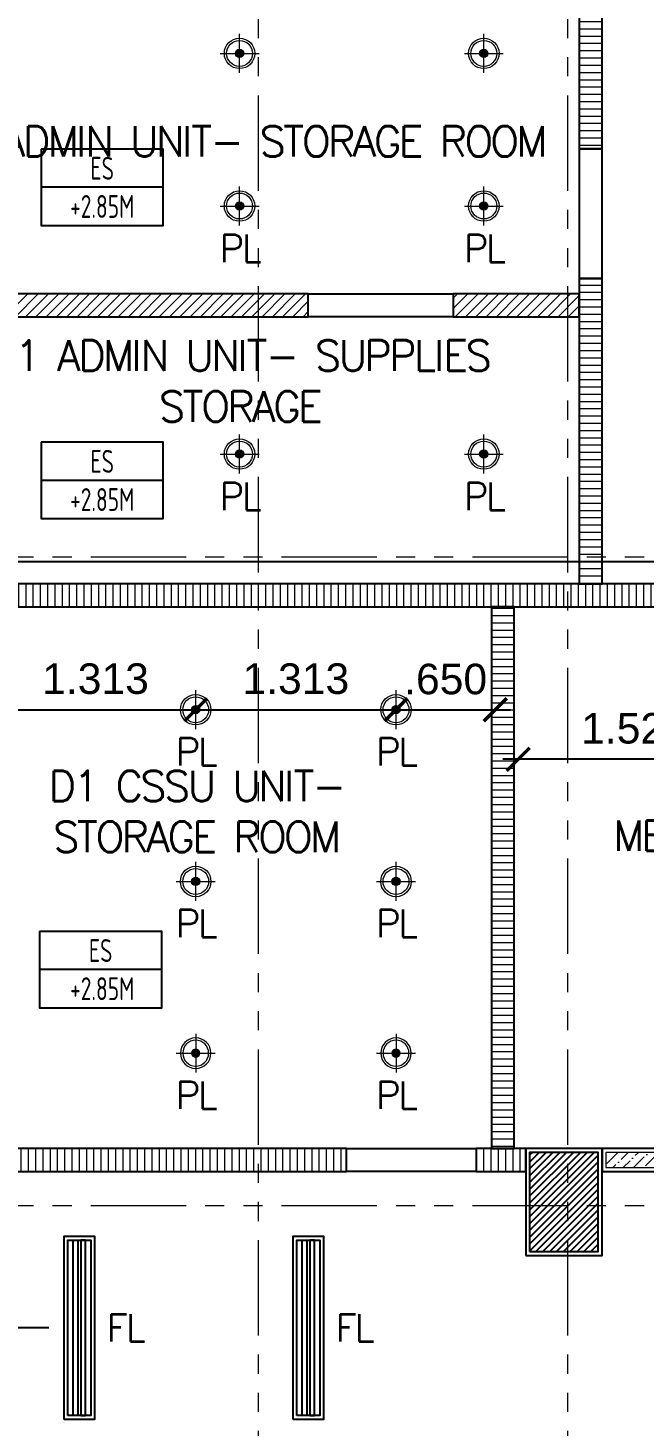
# Model space of a CAD drawing. Header units: metres. Extents: x -12400 to 1, y 0 to 106422.
# Drawn here: x -12238.19 to -12234.15, y 106340.29 to 106349.45 of the extents above; entities that cross this region are included whole.
import ezdxf
from ezdxf.enums import TextEntityAlignment as Align

# ---------------------------------------------------------------- set-up
doc = ezdxf.new("R2010")
doc.units = ezdxf.units.M
doc.header["$PDMODE"] = 35
doc.linetypes.add('PHANTOM2', pattern=[1.25, 0.625, -0.125, 0.125, -0.125, 0.125, -0.125])
for name, color, linetype, lineweight in [('A-DIM-100', 8, 'Continuous', 0), ('DIM 001', 251, 'Continuous', 13), ('HATCH', 250, 'Continuous', 5), ('LAYOUT', 1, 'Continuous', 20), ('LF 001', 51, 'Continuous', 20)]:
    doc.layers.add(name, color=color, linetype=linetype, lineweight=lineweight)
for name, color, linetype in [('C-SCHED', 1, 'Continuous'), ('E_FIX_LIGHT1', 2, 'Continuous'), ('lighting', 1, 'Continuous'), ('stone', 15, 'Continuous'), ('txt', 2, 'Continuous')]:
    doc.layers.add(name, color=color, linetype=linetype)
doc.styles.add('architxt', font='architxt.shx', dxfattribs={"width": 0.8})
doc.styles.add('DIMTXT-100', font='arial.ttf')
doc.styles.add('swis721', font='swiss.ttf')
doc.styles.add('T.25', font='romans.shx', dxfattribs={"height": 0.2})
doc.dimstyles.new('D-100', dxfattribs={"dimtxt": 0.2, "dimasz": 0.15, "dimexe": 0.1, "dimexo": 0.1, "dimgap": 0.1, "dimtad": 1, "dimdec": 3, "dimzin": 4, "dimdsep": 46, "dimtxsty": 'DIMTXT-100', "dimblk": 'ARCHTICK', "dimcen": 0.2, "dimdle": 0.1, "dimclrd": 8, "dimclre": 8, "dimclrt": 2, "dimadec": 0, "dimazin": 1, "dimtfac": 1, "dimtdec": 3, "dimtofl": 0, "dimtmove": 2, "dimatfit": 3, "dimfxl": 1, "dimarcsym": 0})
doc.dimstyles.new('DIM 200', dxfattribs={"dimtxt": 200, "dimasz": 1, "dimexe": 0, "dimexo": 40, "dimgap": 50, "dimtad": 1, "dimtoh": 1, "dimdec": 0, "dimlfac": 2, "dimtxsty": 'swis721', "dimblk": 'CIR', "dimcen": 0, "dimclrd": 155, "dimclre": 155, "dimclrt": 4, "dimadec": 0, "dimazin": 0, "dimtfac": 1, "dimtdec": 0, "dimtix": 1, "dimtmove": 1, "dimatfit": 3, "dimldrblk": 'CIR', "dimfxl": 0, "dimarcsym": 0})

# ---------------------------------------------------------------- blocks, each defined once
blk = doc.blocks.new('CIR')
at = {"color": 4}
blk.add_circle((0, 0), 50, dxfattribs=at)
blk = doc.blocks.new('*U101')
at = {"layer": 'HATCH'}
h = blk.add_hatch(dxfattribs=at)
h.set_pattern_fill('ANSI31', color=256, scale=0.015, angle=45)
h.set_pattern_definition([(90, (12092.52419102849, -106406.4165946045), (-0.04762500000000001, 0), [])])
h.paths.add_polyline_path([(0, 0.1499999999796273), (0, 0), (1.249999999989088, 0), (1.249999999989088, 0.1499999999796273)])
at = {"color": 3}
blk.add_lwpolyline([(1.249999999989088, 0), (1.249999999989088, 0.1499999999796273), (0, 0.1499999999796273), (0, 0)], close=True, dxfattribs=at)
blk = doc.blocks.new('*U100')
at = {"layer": 'HATCH'}
h = blk.add_hatch(dxfattribs=at)
h.set_pattern_fill('ANSI31', color=256, scale=0.015)
h.set_pattern_definition([(45, (12092.09919102845, -106406.0665946045), (-0.03367596045400933, 0.03367596045400933), [])])
h.paths.add_polyline_path([(0, 0.1499999999941792), (0, 1.387778780781446e-17), (0.8249999999451347, 1.387778780781446e-17), (0.8249999999451347, 0.1499999999941792)])
at = {"color": 3}
blk.add_lwpolyline([(0.8249999999451347, 0), (0.8249999999451347, 0.1499999999941792), (0, 0.1499999999941792), (0, 0)], close=True, dxfattribs=at)
blk = doc.blocks.new('*U89')
at = {"layer": 'HATCH'}
h = blk.add_hatch(dxfattribs=at)
h.set_pattern_fill('ANSI31', color=256, scale=0.015, angle=45)
h.set_pattern_definition([(90, (12091.5991910285, -106406.4165946045), (-0.04762500000000001, 0), [])])
h.paths.add_polyline_path([(3.469446951953614e-18, -1.387778780781446e-17), (0.3249999999898136, 1.387778780781446e-17), (0.3249999999898137, 0.1499999999796273), (0, 0.1499999999796273)])
at = {"color": 3}
blk.add_lwpolyline([(0.3249999999898137, 0), (0.3249999999898137, 0.1499999999796273), (0, 0.1499999999796273), (0, 0)], close=True, dxfattribs=at)
blk = doc.blocks.new('*U87')
at = {"layer": 'HATCH'}
h = blk.add_hatch(dxfattribs=at)
h.set_pattern_fill('ANSI31', color=256, scale=0.015, angle=45)
h.set_pattern_definition([(90, (12094.82419102851, -106406.4165946045), (-0.04762500000000001, 0), [])])
h.paths.add_polyline_path([(0, 0.1499999999796273), (0, -1.387778780781446e-17), (3.55000000000655, -1.387778780781446e-17), (3.55000000000655, 0.1499999999796273)])
at = {"color": 3}
blk.add_lwpolyline([(3.55000000000655, 0), (3.55000000000655, 0.1499999999796273), (0, 0.1499999999796273), (0, 0)], close=True, dxfattribs=at)
blk = doc.blocks.new('*U94')
at = {"layer": 'HATCH'}
h = blk.add_hatch(dxfattribs=at)
h.set_pattern_fill('ANSI36', color=256, scale=0.015)
h.set_pattern_definition([(45, (12093.8991910285, -106406.7665946045), (0.025256970340507, 0.09260889124852564), [0.1190625, -0.0238125, 0, -0.0238125])])
h.paths.add_polyline_path([(0.0249999999996362, 0.1249999999854481), (0.0249999999996362, 0.02499999999417923), (2.59999999999934, 0.02499999999417923), (2.59999999999934, 0.1249999999854481)])
at = {"color": 4}
blk.add_lwpolyline([(2.624999999998976, 0), (2.624999999998976, 0.1499999999796273), (0, 0.1499999999796273), (0, 0)], close=True, dxfattribs=at)
at = {"layer": 'HATCH'}
blk.add_lwpolyline([(2.59999999999934, 0.02499999999417923), (2.59999999999934, 0.1249999999854481), (0.0249999999996362, 0.1249999999854481), (0.0249999999996362, 0.02499999999417923)], close=True, dxfattribs=at)
blk = doc.blocks.new('*U99')
at = {"layer": 'HATCH'}
h = blk.add_hatch(dxfattribs=at)
h.set_pattern_fill('ANSI31', color=256, scale=0.015)
h.set_pattern_definition([(45, (12093.99919102858, -106406.0665946045), (-0.03367596045400933, 0.03367596045400933), [])])
h.paths.add_polyline_path([(0, 0.1499999999941792), (0, 0), (2.725000000077557, 0), (2.725000000077557, 0.1499999999941792)])
at = {"color": 3}
blk.add_lwpolyline([(2.725000000077557, 0), (2.725000000077557, 0.1499999999941792), (0, 0.1499999999941792), (0, 0)], close=True, dxfattribs=at)
blk = doc.blocks.new('*U85')
at = {"layer": 'HATCH'}
h = blk.add_hatch(dxfattribs=at)
h.set_pattern_fill('ANSI31', color=256, scale=0.015, angle=45)
h.set_pattern_definition([(90, (12098.36169102851, -106406.4165946045), (-0.04762500000000001, 0), [])])
h.paths.add_polyline_path([(0, 0.1499999999796273), (0, 0), (7.087499999999636, 0), (7.087499999999636, 0.1499999999796273)])
at = {"color": 3}
blk.add_lwpolyline([(7.087499999999636, 0), (7.087499999999636, 0.1499999999796273), (0, 0.1499999999796273), (0, 0)], close=True, dxfattribs=at)
blk = doc.blocks.new('*U86')
at = {"layer": 'HATCH'}
h = blk.add_hatch(dxfattribs=at)
h.set_pattern_fill('ANSI31', color=256, scale=0.015, angle=45)
h.set_pattern_definition([(90, (12093.27419102867, -106406.4165946045), (-0.04762500000000001, 0), [])])
h.paths.add_polyline_path([(0, 0.1499999999796273), (-2.220446049250313e-16, 0), (2.000000000163711, 0), (2.000000000163711, 0.1499999999796273)])
at = {"color": 3}
blk.add_lwpolyline([(2.000000000163711, 0), (2.000000000163711, 0.1499999999796273), (0, 0.1499999999796273), (0, 0)], close=True, dxfattribs=at)
blk = doc.blocks.new('*U88')
at = {"layer": 'HATCH'}
h = blk.add_hatch(dxfattribs=at)
h.set_pattern_fill('ANSI31', color=256, scale=0.015, angle=45)
h.set_pattern_definition([(90, (12093.94919102851, -106406.4165946045), (-0.04762500000000001, 0), [])])
h.paths.add_polyline_path([(0, 0.1499999999796273), (0, 0), (2.675000000008367, 0), (2.675000000008367, 0.1499999999796273)])
at = {"color": 3}
blk.add_lwpolyline([(2.675000000008367, 0), (2.675000000008367, 0.1499999999796273), (0, 0.1499999999796273), (0, 0)], close=True, dxfattribs=at)
blk = doc.blocks.new('2FCOLUMNS')
h = blk.add_hatch()
h.set_pattern_fill('ANSI31', color=8, scale=0.01)
h.set_pattern_definition([(45, (12128.21296792571, -106237.5702236537), (-0.02245064030267288, 0.02245064030267288), [])])
h.paths.add_polyline_path([(0.02499999999599822, 18.02499999999418), (0.4749999999967258, 18.02499999999418), (0.4749999999967258, 18.67500000000291), (0.02499999999599822, 18.67500000000291)])
h.paths.add_polyline_path([(4.924999999997453, 18.67500000000291), (4.924999999997453, 18.22499999999127), (4.274999999997817, 18.22499999999127), (4.274999999997817, 18.67500000000291)])
h.paths.add_polyline_path([(9.174999999997453, 18.02499999999418), (8.724999999996726, 18.02499999999418), (8.724999999996726, 18.67500000000291), (9.174999999997453, 18.67500000000291)])
h.paths.add_polyline_path([(13.42499999999745, 17.52499999999418), (13.42499999999745, 17.97500000000582), (12.77499999999782, 17.97500000000582), (12.77499999999782, 17.52499999999418)])
h.paths.add_polyline_path([(17.024999999996, 18.02499999999418), (17.47499999999673, 18.02499999999418), (17.47499999999673, 18.67500000000291), (17.024999999996, 18.67500000000291)])
h.paths.add_polyline_path([(21.274999999996, 18.67500000000291), (21.274999999996, 18.22499999999127), (21.92499999999563, 18.22499999999127), (21.92499999999563, 18.67500000000291)])
h.paths.add_polyline_path([(26.17499999999563, 18.02499999999418), (25.72499999999491, 18.02499999999418), (25.72499999999491, 18.67500000000291), (26.17499999999563, 18.67500000000291)])
h.paths.add_polyline_path([(26.17499999999563, 13.27499999999418), (25.72499999999491, 13.27499999999418), (25.72499999999491, 13.92500000000291), (26.17499999999563, 13.92500000000291)])
h.paths.add_polyline_path([(21.37499999999636, 13.27499999999418), (21.82499999999709, 13.27499999999418), (21.82499999999709, 13.92500000000291), (21.37499999999636, 13.92500000000291)])
h.paths.add_polyline_path([(17.024999999996, 13.27499999999418), (17.47499999999673, 13.27499999999418), (17.47499999999673, 13.92500000000291), (17.024999999996, 13.92500000000291)])
h.paths.add_polyline_path([(12.92499999999563, 13.27499999999418), (13.32499999999709, 13.27499999999418), (13.32499999999709, 13.67500000000291), (12.92499999999563, 13.67500000000291)])
h.paths.add_polyline_path([(9.174999999997453, 13.27499999999418), (8.724999999996726, 13.27499999999418), (8.724999999996726, 13.92500000000291), (9.174999999997453, 13.92500000000291)])
h.paths.add_polyline_path([(4.82499999999709, 13.27499999999418), (4.374999999996362, 13.27499999999418), (4.374999999996362, 13.92500000000291), (4.82499999999709, 13.92500000000291)])
h.paths.add_polyline_path([(0.02499999999599822, 13.27499999999418), (0.4749999999967258, 13.27499999999418), (0.4749999999967258, 13.92500000000291), (0.02499999999599822, 13.92500000000291)])
h.paths.add_polyline_path([(0.02499999999599822, 9.02499999999418), (0.4749999999967258, 9.02499999999418), (0.4749999999967258, 9.67500000000291), (0.02499999999599822, 9.67500000000291)])
h.paths.add_polyline_path([(9.174999999997453, 9.02499999999418), (8.724999999996726, 9.02499999999418), (8.724999999996726, 9.67500000000291), (9.174999999997453, 9.67500000000291)])
h.paths.add_polyline_path([(17.024999999996, 9.02499999999418), (17.47499999999673, 9.02499999999418), (17.47499999999673, 9.67500000000291), (17.024999999996, 9.67500000000291)])
h.paths.add_polyline_path([(26.17499999999563, 9.02499999999418), (25.72499999999491, 9.02499999999418), (25.72499999999491, 9.67500000000291), (26.17499999999563, 9.67500000000291)])
h.paths.add_polyline_path([(26.17499999999563, 4.774999999994179), (25.72499999999491, 4.774999999994179), (25.72499999999491, 5.42500000000291), (26.17499999999563, 5.42500000000291)])
h.paths.add_polyline_path([(21.82499999999709, 4.774999999994179), (21.37499999999636, 4.774999999994179), (21.37499999999636, 5.42500000000291), (21.82499999999709, 5.42500000000291)])
h.paths.add_polyline_path([(17.024999999996, 4.774999999994179), (17.47499999999673, 4.774999999994179), (17.47499999999673, 5.42500000000291), (17.024999999996, 5.42500000000291)])
h.paths.add_polyline_path([(13.32499999999709, 4.774999999994179), (12.87499999999636, 4.774999999994179), (12.87499999999636, 5.42500000000291), (13.32499999999709, 5.42500000000291)])
h.paths.add_polyline_path([(9.174999999997453, 4.774999999994179), (8.724999999996726, 4.774999999994179), (8.724999999996726, 5.42500000000291), (9.174999999997453, 5.42500000000291)])
h.paths.add_polyline_path([(4.374999999996362, 4.774999999994179), (4.82499999999709, 4.774999999994179), (4.82499999999709, 5.42500000000291), (4.374999999996362, 5.42500000000291)])
h.paths.add_polyline_path([(0.02499999999599822, 4.774999999994179), (0.4749999999967258, 4.774999999994179), (0.4749999999967258, 5.42500000000291), (0.02499999999599822, 5.42500000000291)])
h.paths.add_polyline_path([(0.02499999999599822, 2.25), (0.4749999999967258, 2.25), (0.4749999999967258, 2.900000000008731), (0.02499999999599822, 2.900000000008731)])
h.paths.add_polyline_path([(0.0249999999996362, 0.02499999999417923), (0.4250000000010914, 0.02499999999417923), (0.4250000000010914, 0.4250000000029104), (0.0249999999996362, 0.4250000000029104)])
h.paths.add_polyline_path([(2.899999999997817, 0.02500000000873115), (2.899999999997817, 0.4750000000203727), (2.249999999998181, 0.4750000000203727), (2.249999999998181, 0.02500000000873115)])
h.paths.add_polyline_path([(4.924999999997453, 0.02500000000873115), (4.924999999997453, 0.4750000000203727), (4.274999999997817, 0.4750000000203727), (4.274999999997817, 0.02500000000873115)])
h.paths.add_polyline_path([(9.174999999997453, 0.02500000000873115), (8.724999999996726, 0.02500000000873115), (8.724999999996726, 0.6750000000174623), (9.174999999997453, 0.6750000000174623)])
h.paths.add_polyline_path([(13.42499999999745, 1.025000000008731), (13.42499999999745, 1.475000000020373), (12.77499999999782, 1.475000000020373), (12.77499999999782, 1.025000000008731)])
h.paths.add_polyline_path([(17.024999999996, 0.02500000000873115), (17.47499999999673, 0.02500000000873115), (17.47499999999673, 0.6750000000174623), (17.024999999996, 0.6750000000174623)])
h.paths.add_polyline_path([(21.274999999996, 0.02500000000873115), (21.274999999996, 0.4750000000203727), (21.92499999999563, 0.4750000000203727), (21.92499999999563, 0.02500000000873115)])
h.paths.add_polyline_path([(26.17499999999563, 0.02500000000873115), (25.72499999999491, 0.02500000000873115), (25.72499999999491, 0.6750000000174623), (26.17499999999563, 0.6750000000174623)])
at = {"color": 7}
blk.add_lwpolyline([(4.349999999996726, 4.75), (4.849999999996726, 4.75), (4.849999999996726, 5.44999999999709), (4.349999999996726, 5.44999999999709)], close=True, dxfattribs=at)
at = {"layer": 'stone', "color": 5}
blk.add_lwpolyline([(4.374999999996362, 4.774999999994179), (4.82499999999709, 4.774999999994179), (4.82499999999709, 5.42500000000291), (4.374999999996362, 5.42500000000291)], close=True, dxfattribs=at)
blk = doc.blocks.new('L1')
at = {"layer": 'LF 001', "lineweight": 20, "ltscale": 1500}
h = blk.add_hatch(color=256, dxfattribs=at)
edge = h.paths.add_edge_path()
edge.add_arc((1.13686837721616e-13, -1.13686837721616e-13), 0.0318958546358772, 0, 360)
at = {"layer": 'LF 001', "color": 76, "lineweight": 18, "ltscale": 1500}
for points in [[(1.13686837721616e-13, 0.1499999999997499), (1.13686837721616e-13, -0.1500000000000909)], [(-0.1499999999999773, -1.13686837721616e-13), (0.1500000000000909, -1.13686837721616e-13)]]:
    blk.add_lwpolyline(points, dxfattribs=at)
at = {"layer": 'LF 001', "ltscale": 1500}
blk.add_lwpolyline([(-0.09999999999990905, -1.13686837721616e-13, -1), (0.1000000000000227, -1.13686837721616e-13, -1)], format="xyb", close=True, dxfattribs=at)
at = {"layer": 'LF 001', "lineweight": 20, "ltscale": 1500}
blk.add_circle((1.13686837721616e-13, -1.13686837721616e-13), 0.0318958546358772, dxfattribs=at)
blk = doc.blocks.new('LO')
at = {"layer": 'LAYOUT', "xscale": 1000, "yscale": 1000, "zscale": 1000}
blk.add_blockref('L1', (0, 0), dxfattribs=at)
blk = doc.blocks.new('*U1960')
at = {"layer": 'LF 001', "ltscale": 1500}
blk.add_circle((0, -3.995415109869782e-14), 0.0998520709958535, dxfattribs=at)
at = {"layer": 'lighting', "xscale": 0.0008492979043710491, "yscale": 0.0008492979043710491, "zscale": 0.0008492979043710491}
blk.add_blockref('LO', (0, -3.995415109869782e-14), dxfattribs=at)
blk = doc.blocks.new('LEDPENDANTLT')
at = {"color": 1}
for points in [[(0, 0.1999999999970896), (1.200000000000728, 0.1999999999970896), (1.200000000000728, 0), (0, 0)], [(0.02499999999417923, 0.1750000000029104), (1.175000000006548, 0.1750000000029104), (1.175000000006548, 0.02499999999417923), (0.02499999999417923, 0.02499999999417923)]]:
    blk.add_lwpolyline(points, close=True, dxfattribs=at)
at = {"color": 2}
for points in [[(1.174999999995634, 0.1100000000005821), (0.02499999999417923, 0.1100000000005821), (0.02499999999417923, 0.1399999999994179), (1.174999999995634, 0.1399999999994179)], [(1.174999999995634, 0.09000000001105946), (0.02499999999417923, 0.09000000001105946), (0.02499999999417923, 0.06000000001222361), (1.174999999995634, 0.06000000001222361)]]:
    blk.add_lwpolyline(points, close=True, dxfattribs=at)
blk = doc.blocks.new('RCP_2F')
at = {"color": 1}
for points in [[(-12123.36296792572, 106303.2629166174), (-12123.51296792571, 106303.2629166174), (-12123.51296792571, 106302.4129166176), (-12123.36296792572, 106302.4129166176)], [(-12125.28796792566, 106302.3129166174), (-12124.33796792566, 106302.3129166174), (-12124.33796792566, 106302.1629166174), (-12125.28796792566, 106302.1629166174)], [(-12125.03796792571, 106296.7129166174), (-12124.18796792571, 106296.7129166174), (-12124.18796792571, 106296.5629166174), (-12125.03796792571, 106296.5629166174)]]:
    blk.add_lwpolyline(points, close=True, dxfattribs=at)
blk.add_lwpolyline([(-12123.51296792571, 106302.1629166174), (-12123.51296792571, 106300.4129166174)], dxfattribs=at)
for name, p in [('2FCOLUMNS', (-12128.21296792571, 106291.2629166174)), ('*U99', (-12128.01296792574, 106302.1629166174)), ('*U100', (-12124.33796792566, 106302.1629166174)), ('*U85', (-12127.71296792572, 106300.2629166174)), ('*U88', (-12127.71296792572, 106296.5629166174)), ('*U89', (-12124.18796792571, 106296.5629166174)), ('*U94', (-12123.36296792572, 106296.5629166174))]:
    blk.add_blockref(name, p)
at = {"rotation": 90}
for name, p in [('*U101', (-12123.36296792572, 106303.2629166174)), ('*U86', (-12123.36296792573, 106300.4129166174)), ('*U87', (-12123.93796792573, 106296.7129166174)), ('LEDPENDANTLT', (-12126.68796792573, 106294.9379166174)), ('LEDPENDANTLT', (-12125.18796792573, 106294.9379166174))]:
    blk.add_blockref(name, p, dxfattribs=at)
at = {"layer": 'E_FIX_LIGHT1', "rotation": 90}
for p in [(-12125.73796792572, 106303.8879166174), (-12124.13796792571, 106303.8879166174), (-12125.73796792572, 106302.8879166174), (-12124.13796792571, 106302.8879166174), (-12125.73796792572, 106301.2629166174), (-12124.13796792571, 106301.2629166174), (-12126.02546792572, 106299.5879166174), (-12124.71296792571, 106299.5879166174), (-12126.02546792572, 106298.4629166174), (-12124.7129679257, 106298.4629166174)]:
    blk.add_blockref('*U1960', p, dxfattribs=at)
at = {"layer": 'E_FIX_LIGHT1', "xscale": -1, "rotation": 90}
for p in [(-12126.02546792572, 106297.3379166174), (-12124.71296792571, 106297.3379166174)]:
    blk.add_blockref('*U1960', p, dxfattribs=at)
at = {"layer": 'txt', "color": 6, "linetype": 'Continuous', "char_height": 0.18, "attachment_point": 5, "style": 'T.25'}
for s, insert in [('{\\T0.9;PL}', (-12125.73796792572, 106302.6105219318)), ('{\\T0.9;PL}', (-12124.13796792571, 106302.6105219318)), ('{\\T0.9;PL}', (-12125.73796792572, 106300.9855219318)), ('{\\T0.9;PL}', (-12124.13796792571, 106300.9855219318)), ('{\\T0.9;PL}', (-12126.02546792572, 106299.313211)), ('{\\T0.9;PL}', (-12124.71296792571, 106299.313211)), ('{\\T0.9;PL}', (-12126.02546792572, 106298.188211)), ('{\\T0.9;PL}', (-12124.7129679257, 106298.188211)), ('{\\T0.9;PL}', (-12126.02546792572, 106297.063211)), ('{\\T0.9;PL}', (-12124.71296792571, 106297.063211)), ('{\\T0.9;FL}', (-12126.48796792573, 106295.5379166174)), ('{\\T0.9;FL}', (-12124.98796792573, 106295.5379166174))]:
    blk.add_mtext_dynamic_manual_height_columns(s, width=0.6453045245441018, gutter_width=0.001, heights=[0], dxfattribs=dict(at, insert=insert))
blk = doc.blocks.new('_ArchTick')
at = {"color": 0, "linetype": 'ByBlock', "const_width": 0.15}
blk.add_lwpolyline([(-0.5, -0.5), (0.5, 0.5)], dxfattribs=at)
blk = doc.blocks.new('*D705')
at = {"layer": 'DEFPOINTS', "color": 0, "transparency": 16777216}
for p in [(-12241.75441529415, 106340.9365394432), (-12237.95441529416, 106340.9365394432), (-12238.45441529417, 106339.5365394432)]:
    blk.add_point(p, dxfattribs=at)
at = {"layer": 'DIM 001', "color": 8, "lineweight": -2, "transparency": 16777216}
for p, q in [((-12241.75441529415, 106339.4365394432), (-12241.75441529415, 106341.0365394432)), ((-12238.05441529416, 106340.9365394432), (-12241.85441529415, 106340.9365394432)), ((-12238.55441529417, 106339.5365394432), (-12241.85441529415, 106339.5365394432))]:
    blk.add_line(p, q, dxfattribs=at)
at = {"layer": 'DIM 001', "color": 8, "lineweight": -2, "transparency": 16777216, "xscale": 0.15, "yscale": 0.15, "zscale": 0.15}
for p, rotation in [((-12241.75441529415, 106340.9365394432), 90), ((-12241.75441529415, 106339.5365394432), 270)]:
    blk.add_blockref('_ArchTick', p, dxfattribs=dict(at, rotation=rotation))
at = {"layer": 'DIM 001', "color": 2, "transparency": 16777216, "insert": (-12241.95652989167, 106340.2365394432), "char_height": 0.2, "attachment_point": 5, "rotation": 90, "style": 'DIMTXT-100'}
blk.add_mtext('1.400', dxfattribs=at)
blk = doc.blocks.new('*D706')
at = {"layer": 'DEFPOINTS', "color": 0, "transparency": 16777216}
for p in [(-12241.75441529416, 106341.9365394432), (-12238.75441529414, 106341.9365394432), (-12237.95441529416, 106340.9365394432)]:
    blk.add_point(p, dxfattribs=at)
at = {"layer": 'DIM 001', "color": 8, "lineweight": -2, "transparency": 16777216}
for p, q in [((-12241.75441529416, 106340.8365394432), (-12241.75441529416, 106342.0365394432)), ((-12238.85441529414, 106341.9365394432), (-12241.85441529416, 106341.9365394432)), ((-12238.05441529416, 106340.9365394432), (-12241.85441529416, 106340.9365394432))]:
    blk.add_line(p, q, dxfattribs=at)
at = {"layer": 'DIM 001', "color": 8, "lineweight": -2, "transparency": 16777216, "xscale": 0.15, "yscale": 0.15, "zscale": 0.15}
for p, rotation in [((-12241.75441529416, 106341.9365394432), 90), ((-12241.75441529416, 106340.9365394432), 270)]:
    blk.add_blockref('_ArchTick', p, dxfattribs=dict(at, rotation=rotation))
at = {"layer": 'DIM 001', "color": 2, "transparency": 16777216, "insert": (-12241.95652989168, 106341.4365394432), "char_height": 0.2, "attachment_point": 5, "rotation": 90, "style": 'DIMTXT-100'}
blk.add_mtext('1.000', dxfattribs=at)
blk = doc.blocks.new('*D625')
at = {"layer": 'DEFPOINTS', "color": 0, "transparency": 16777216}
for p in [(-12234.97941529415, 106344.6615394432), (-12234.97941529415, 106344.6615394432), (-12233.45441529414, 106344.6615394432)]:
    blk.add_point(p, dxfattribs=at)
at = {"layer": 'DIM 001', "color": 8, "lineweight": -2, "transparency": 16777216}
blk.add_line((-12233.35441529414, 106344.6615394432), (-12235.07941529415, 106344.6615394432), dxfattribs=at)
at = {"layer": 'DIM 001', "color": 8, "lineweight": -2, "transparency": 16777216, "xscale": 0.15, "yscale": 0.15, "zscale": 0.15, "rotation": 180}
blk.add_blockref('_ArchTick', (-12234.97941529415, 106344.6615394432), dxfattribs=at)
at = {"layer": 'DIM 001', "color": 8, "lineweight": -2, "transparency": 16777216, "xscale": 0.15, "yscale": 0.15, "zscale": 0.15}
blk.add_blockref('_ArchTick', (-12233.45441529414, 106344.6615394432), dxfattribs=at)
at = {"layer": 'DIM 001', "color": 2, "transparency": 16777216, "insert": (-12234.21691529415, 106344.8636540407), "char_height": 0.2, "attachment_point": 5, "style": 'DIMTXT-100'}
blk.add_mtext('1.525', dxfattribs=at)
blk = doc.blocks.new('*D713')
at = {"layer": 'DEFPOINTS', "color": 0, "transparency": 16777216}
for p in [(-12238.40441529416, 106344.9865394432), (-12237.09191529414, 106344.9865394432), (-12237.09191529414, 106344.9865394432)]:
    blk.add_point(p, dxfattribs=at)
at = {"layer": 'DIM 001', "color": 8, "lineweight": -2, "transparency": 16777216}
blk.add_line((-12238.50441529416, 106344.9865394432), (-12236.99191529414, 106344.9865394432), dxfattribs=at)
at = {"layer": 'DIM 001', "color": 8, "lineweight": -2, "transparency": 16777216, "xscale": 0.15, "yscale": 0.15, "zscale": 0.15, "rotation": 180}
blk.add_blockref('_ArchTick', (-12238.40441529416, 106344.9865394432), dxfattribs=at)
at = {"layer": 'DIM 001', "color": 8, "lineweight": -2, "transparency": 16777216, "xscale": 0.15, "yscale": 0.15, "zscale": 0.15}
blk.add_blockref('_ArchTick', (-12237.09191529414, 106344.9865394432), dxfattribs=at)
at = {"layer": 'DIM 001', "color": 2, "transparency": 16777216, "insert": (-12237.74816529415, 106345.1887222535), "char_height": 0.2, "attachment_point": 5, "style": 'DIMTXT-100'}
blk.add_mtext('1.313', dxfattribs=at)
blk = doc.blocks.new('*D714')
at = {"layer": 'DEFPOINTS', "color": 0, "transparency": 16777216}
for p in [(-12237.09191529414, 106344.9865394432), (-12235.77941529413, 106344.9865394432), (-12235.77941529413, 106344.9865394432)]:
    blk.add_point(p, dxfattribs=at)
at = {"layer": 'DIM 001', "color": 8, "lineweight": -2, "transparency": 16777216}
blk.add_line((-12237.19191529414, 106344.9865394432), (-12235.67941529413, 106344.9865394432), dxfattribs=at)
at = {"layer": 'DIM 001', "color": 8, "lineweight": -2, "transparency": 16777216, "xscale": 0.15, "yscale": 0.15, "zscale": 0.15, "rotation": 180}
blk.add_blockref('_ArchTick', (-12237.09191529414, 106344.9865394432), dxfattribs=at)
at = {"layer": 'DIM 001', "color": 8, "lineweight": -2, "transparency": 16777216, "xscale": 0.15, "yscale": 0.15, "zscale": 0.15}
blk.add_blockref('_ArchTick', (-12235.77941529413, 106344.9865394432), dxfattribs=at)
at = {"layer": 'DIM 001', "color": 2, "transparency": 16777216, "insert": (-12236.43566529414, 106345.1887222535), "char_height": 0.2, "attachment_point": 5, "style": 'DIMTXT-100'}
blk.add_mtext('1.313', dxfattribs=at)
blk = doc.blocks.new('*D715')
at = {"layer": 'DEFPOINTS', "color": 0, "transparency": 16777216}
for p in [(-12235.77941529413, 106344.9865394432), (-12235.12941529413, 106344.9865394432), (-12235.12941529413, 106344.9865394432)]:
    blk.add_point(p, dxfattribs=at)
at = {"layer": 'DIM 001', "color": 8, "lineweight": -2, "transparency": 16777216}
blk.add_line((-12235.87941529413, 106344.9865394432), (-12235.02941529413, 106344.9865394432), dxfattribs=at)
at = {"layer": 'DIM 001', "color": 8, "lineweight": -2, "transparency": 16777216, "xscale": 0.15, "yscale": 0.15, "zscale": 0.15, "rotation": 180}
blk.add_blockref('_ArchTick', (-12235.77941529413, 106344.9865394432), dxfattribs=at)
at = {"layer": 'DIM 001', "color": 8, "lineweight": -2, "transparency": 16777216, "xscale": 0.15, "yscale": 0.15, "zscale": 0.15}
blk.add_blockref('_ArchTick', (-12235.12941529413, 106344.9865394432), dxfattribs=at)
at = {"layer": 'DIM 001', "color": 2, "transparency": 16777216, "insert": (-12235.45441529413, 106345.1865394432), "char_height": 0.2, "attachment_point": 5, "style": 'DIMTXT-100'}
blk.add_mtext('.650', dxfattribs=at)
blk = doc.blocks.new('*D1524')
at = {"layer": 'DEFPOINTS', "color": 0, "transparency": 16777216}
for p in [(-12298.64187663414, 106345.9544916112), (-12298.64187663414, 106345.9544916112), (0.5999999999949068, 0.07500000001164153)]:
    blk.add_point(p, dxfattribs=at)
at = {"layer": 'DIM 001', "color": 8, "lineweight": -2, "transparency": 16777216}
for p, q in [((0.5999999999949068, 0.1750000000116415), (0.6000000000014186, 106346.0544916112)), ((0.7000000000014186, 106345.9544916112), (-12298.74187663415, 106345.9544916112))]:
    blk.add_line(p, q, dxfattribs=at)
at = {"layer": 'DIM 001', "color": 8, "lineweight": -2, "transparency": 16777216, "xscale": 0.15, "yscale": 0.15, "zscale": 0.15, "rotation": 180}
blk.add_blockref('_ArchTick', (-12298.64187663414, 106345.9544916112), dxfattribs=at)
at = {"layer": 'DIM 001', "color": 8, "lineweight": -2, "transparency": 16777216, "xscale": 0.15, "yscale": 0.15, "zscale": 0.15}
blk.add_blockref('_ArchTick', (0.6000000000014186, 106345.9544916112), dxfattribs=at)
at = {"layer": 'DIM 001', "color": 2, "transparency": 16777216, "insert": (-6149.020938317071, 106346.1566062088), "char_height": 0.2, "attachment_point": 5, "style": 'DIMTXT-100'}
blk.add_mtext('12299.242', dxfattribs=at)
blk = doc.blocks.new('GRID1')
at = {"color": 6, "linetype": 'PHANTOM2'}
for points in [[(-12157.77941529414, 106384.7702236537), (-12157.77941529414, 106412.5702236537)], [(-12155.75441529414, 106384.7702236537), (-12155.75441529414, 106412.5702236537)], [(-12130.75441529413, 106398.6202236537), (-12163.75441529414, 106398.6202236537)], [(-12130.75441529413, 106394.3702236537), (-12163.75441529414, 106394.3702236537)]]:
    blk.add_leader(points, dimstyle='DIM 200', override={"dimasz": 0.002, "dimgap": 60, "dimtad": 0}, dxfattribs=at)

msp = doc.modelspace()

# ---------------------------------------------------------------- linework, layer by layer
at = {"layer": 'C-SCHED'}
for p, q in [((-12237.30441529415, 106348.4091447575), (-12238.10441529415, 106348.4091447575)), ((-12237.30441529415, 106346.4889361746), (-12238.10441529415, 106346.4889361746)), ((-12237.31485439158, 106343.2841447575), (-12238.11485439158, 106343.2841447575))]:
    msp.add_line(p, q, dxfattribs=at)
for points in [[(-12238.10441529415, 106348.6591447575), (-12238.10441529415, 106348.1591447575), (-12237.30441529415, 106348.1591447575), (-12237.30441529415, 106348.6591447575)], [(-12238.10441529415, 106346.7389361746), (-12238.10441529415, 106346.2389361746), (-12237.30441529415, 106346.2389361746), (-12237.30441529415, 106346.7389361746)], [(-12238.11485439158, 106343.5341447575), (-12238.11485439158, 106343.0341447575), (-12237.31485439158, 106343.0341447575), (-12237.31485439158, 106343.5341447575)]]:
    msp.add_lwpolyline(points, close=True, dxfattribs=at)

# ---------------------------------------------------------------- block references
at = {"color": 1}
msp.add_blockref('RCP_2F', (-111.0664473684337, 45.39862282574177), dxfattribs=at)
at = {"layer": 'A-DIM-100'}
msp.add_blockref('GRID1', (-78.90000000000327, -52.63368421052292), dxfattribs=at)

# ---------------------------------------------------------------- texts
at = {"linetype": 'Continuous', "char_height": 0.2, "attachment_point": 5, "style": 'T.25'}
for s, width, insert in [('{\\T0.9;\\C3;D1 ADMIN UNIT- STORAGE ROOM}', 3.948849824658012, (-12236.80441529415, 106348.7101887174)), ('{\\T0.9;\\C3;D1 ADMIN UNIT- SUPPLIES STORAGE}', 3.948849824658012, (-12236.80441529415, 106347.1399801345)), ('{\\T0.9;\\C3;D1 CSSU UNIT- STORAGE ROOM}', 3.246651693866355, (-12237.09191529414, 106344.3205165529)), ('{\\T0.9;\\C3;MEETING ROOM}', 7.604206719105335, (-12233.45441529414, 106344.1615394432))]:
    msp.add_mtext_dynamic_manual_height_columns(s, width=width, gutter_width=0.001, heights=[0], dxfattribs=dict(at, insert=insert))
at = {"layer": 'C-SCHED', "color": 2, "style": 'architxt', "width": 0.8}
for p in [(-12237.70441529415, 106348.4587860171), (-12237.70441529415, 106346.5385774343), (-12237.71485439158, 106343.3337860171)]:
    msp.add_text('ES', height=0.15, dxfattribs=at).set_placement(p, align=Align.CENTER)
for p in [(-12237.70441529414, 106348.2087860171), (-12237.70441529414, 106346.2885774343), (-12237.70441529414, 106343.0837860171)]:
    msp.add_attdef('+2.85M', text='-', height=0.15, dxfattribs=at).set_placement(p, align=Align.CENTER)

# ---------------------------------------------------------------- dimensions: what is measured, and where the dimension line sits
at = {"layer": 'DIM 001'}
for base, p1, p2, picture, middle in [((-12298.64187663414, 106345.9544916112), (0.5999999999949068, 0.07500000001164153), (-12298.64187663414, 106345.9544916112), '*D1524', (-6149.020938317071, 106346.1566062088)), ((-12237.09191529414, 106344.9865394432), (-12238.40441529416, 106344.9865394432), (-12237.09191529414, 106344.9865394432), '*D713', (-12237.74816529415, 106345.1887222535)), ((-12235.77941529413, 106344.9865394432), (-12237.09191529414, 106344.9865394432), (-12235.77941529413, 106344.9865394432), '*D714', (-12236.43566529414, 106345.1887222535)), ((-12234.97941529415, 106344.6615394432), (-12233.45441529414, 106344.6615394432), (-12234.97941529415, 106344.6615394432), '*D625', (-12234.21691529415, 106344.8636540407))]:
    dim = msp.add_linear_dim(base=base, p1=p1, p2=p2, dimstyle='D-100', dxfattribs=at)
    dim.commit()
    dim.dimension.update_dxf_attribs({"geometry": picture, "text_midpoint": middle})
dim = msp.add_linear_dim(base=(-12235.12941529413, 106344.9865394432), p1=(-12235.77941529413, 106344.9865394432), p2=(-12235.12941529413, 106344.9865394432), dimstyle='D-100', dxfattribs=at)
dim.commit()
dim.dimension.update_dxf_attribs({"geometry": '*D715', "text_midpoint": (-12235.45441529413, 106345.1865394432), "dimtype": 160})
for base, p1, p2, picture, middle in [((-12241.75441529416, 106341.9365394432), (-12237.95441529416, 106340.9365394432), (-12238.75441529414, 106341.9365394432), '*D706', (-12241.95652989168, 106341.4365394432)), ((-12241.75441529415, 106340.9365394432), (-12238.45441529416, 106339.5365394432), (-12237.95441529416, 106340.9365394432), '*D705', (-12241.95652989167, 106340.2365394432))]:
    dim = msp.add_linear_dim(base=base, p1=p1, p2=p2, angle=90, dimstyle='D-100', dxfattribs=at)
    dim.commit()
    dim.dimension.update_dxf_attribs({"geometry": picture, "text_midpoint": middle})

doc.saveas('drawing.dxf')
